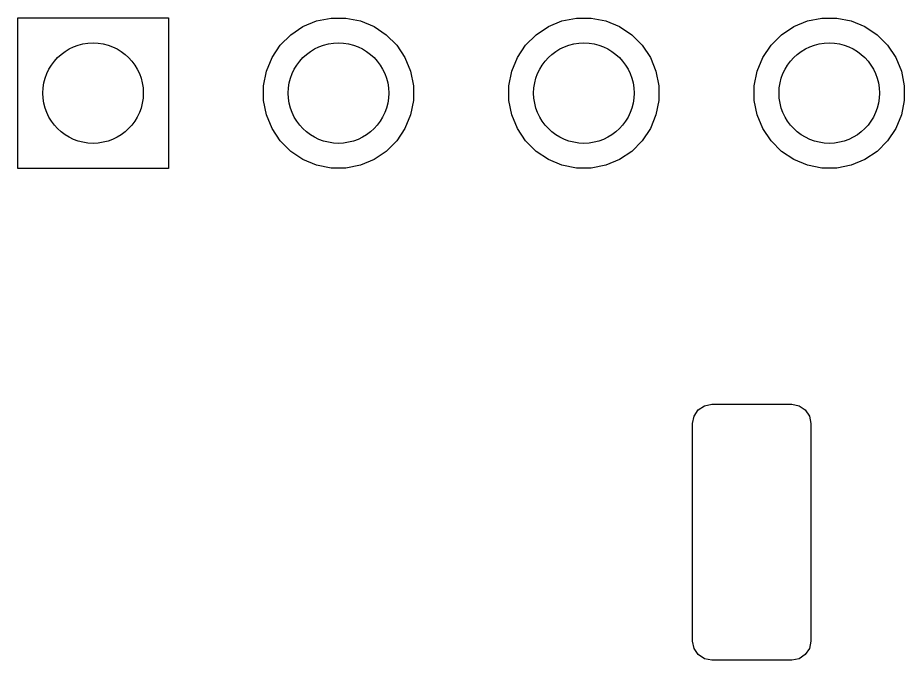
# Model space of a CAD drawing. Header units: inches. Extents: x 4.52 to 7.77, y -6.01 to -2.23.
# Drawn here: x 4.8657 to 5.227, y -2.4931 to -2.2313 of the extents above; entities that cross this region are included whole.
import ezdxf

# ---------------------------------------------------------------- set-up
doc = ezdxf.new("R2010")
doc.units = ezdxf.units.IN
doc.header["$MEASUREMENT"] = 0
doc.layers.add('F.Mask', color=201, linetype='CONTINUOUS', true_color=0xd864ff)

msp = doc.modelspace()

# ---------------------------------------------------------------- linework, layer by layer
at = {"layer": 'F.Mask', "linetype": 'CONTINUOUS'}
for p, q in [((4.86575, -2.29272), (4.86575, -2.2313)), ((4.86575, -2.2313), (4.92717, -2.2313)), ((4.92717, -2.2313), (4.92717, -2.29272)), ((4.98198, -2.23493), (4.98754, -2.23262)), ((4.98754, -2.23262), (4.99345, -2.23145)), ((4.99345, -2.23145), (4.99947, -2.23145)), ((4.99947, -2.23145), (5.00537, -2.23262)), ((5.00537, -2.23262), (5.01093, -2.23493)), ((5.08198, -2.23493), (5.08754, -2.23262)), ((5.08754, -2.23262), (5.09345, -2.23145)), ((5.09345, -2.23145), (5.09947, -2.23145)), ((5.09947, -2.23145), (5.10537, -2.23262)), ((5.10537, -2.23262), (5.11093, -2.23493)), ((5.18198, -2.23493), (5.18754, -2.23262)), ((5.18754, -2.23262), (5.19345, -2.23145)), ((5.19345, -2.23145), (5.19947, -2.23145)), ((5.19947, -2.23145), (5.20537, -2.23262)), ((5.20537, -2.23262), (5.21093, -2.23493)), ((4.97698, -2.23827), (4.98198, -2.23493)), ((5.01093, -2.23493), (5.01594, -2.23827)), ((5.07698, -2.23827), (5.08198, -2.23493)), ((5.11093, -2.23493), (5.11594, -2.23827)), ((5.17698, -2.23827), (5.18198, -2.23493)), ((5.21093, -2.23493), (5.21594, -2.23827)), ((4.97272, -2.24253), (4.97698, -2.23827)), ((5.01594, -2.23827), (5.02019, -2.24253)), ((5.07272, -2.24253), (5.07698, -2.23827)), ((5.11594, -2.23827), (5.12019, -2.24253)), ((5.17272, -2.24253), (5.17698, -2.23827)), ((5.21594, -2.23827), (5.22019, -2.24253)), ((4.96937, -2.24753), (4.97272, -2.24253)), ((5.02019, -2.24253), (5.02354, -2.24753)), ((5.06937, -2.24753), (5.07272, -2.24253)), ((5.12019, -2.24253), (5.12354, -2.24753)), ((5.16937, -2.24753), (5.17272, -2.24253)), ((5.22019, -2.24253), (5.22354, -2.24753)), ((4.96707, -2.25309), (4.96937, -2.24753)), ((5.02354, -2.24753), (5.02584, -2.25309)), ((5.06707, -2.25309), (5.06937, -2.24753)), ((5.12354, -2.24753), (5.12584, -2.25309)), ((5.16707, -2.25309), (5.16937, -2.24753)), ((5.22354, -2.24753), (5.22584, -2.25309)), ((4.9659, -2.259), (4.96707, -2.25309)), ((5.02584, -2.25309), (5.02702, -2.259)), ((5.0659, -2.259), (5.06707, -2.25309)), ((5.12584, -2.25309), (5.12702, -2.259)), ((5.1659, -2.259), (5.16707, -2.25309)), ((5.22584, -2.25309), (5.22702, -2.259)), ((4.9659, -2.26502), (4.9659, -2.259)), ((5.02702, -2.259), (5.02702, -2.26502)), ((5.0659, -2.26502), (5.0659, -2.259)), ((5.12702, -2.259), (5.12702, -2.26502)), ((5.1659, -2.26502), (5.1659, -2.259)), ((5.22702, -2.259), (5.22702, -2.26502)), ((4.96707, -2.27092), (4.9659, -2.26502)), ((5.02702, -2.26502), (5.02584, -2.27092)), ((5.06707, -2.27092), (5.0659, -2.26502)), ((5.12702, -2.26502), (5.12584, -2.27092)), ((5.16707, -2.27092), (5.1659, -2.26502)), ((5.22702, -2.26502), (5.22584, -2.27092)), ((4.96937, -2.27648), (4.96707, -2.27092)), ((5.02584, -2.27092), (5.02354, -2.27648)), ((5.06937, -2.27648), (5.06707, -2.27092)), ((5.12584, -2.27092), (5.12354, -2.27648)), ((5.16937, -2.27648), (5.16707, -2.27092)), ((5.22584, -2.27092), (5.22354, -2.27648)), ((4.97272, -2.28149), (4.96937, -2.27648)), ((5.02354, -2.27648), (5.02019, -2.28149)), ((5.07272, -2.28149), (5.06937, -2.27648)), ((5.12354, -2.27648), (5.12019, -2.28149)), ((5.17272, -2.28149), (5.16937, -2.27648)), ((5.22354, -2.27648), (5.22019, -2.28149)), ((4.97698, -2.28575), (4.97272, -2.28149)), ((5.02019, -2.28149), (5.01594, -2.28575)), ((5.07698, -2.28575), (5.07272, -2.28149)), ((5.12019, -2.28149), (5.11594, -2.28575)), ((5.17698, -2.28575), (5.17272, -2.28149)), ((5.22019, -2.28149), (5.21594, -2.28575)), ((4.98198, -2.28909), (4.97698, -2.28575)), ((5.01594, -2.28575), (5.01093, -2.28909)), ((5.08198, -2.28909), (5.07698, -2.28575)), ((5.11594, -2.28575), (5.11093, -2.28909)), ((5.18198, -2.28909), (5.17698, -2.28575)), ((5.21594, -2.28575), (5.21093, -2.28909)), ((4.98754, -2.29139), (4.98198, -2.28909)), ((5.01093, -2.28909), (5.00537, -2.29139)), ((5.08754, -2.29139), (5.08198, -2.28909)), ((5.11093, -2.28909), (5.10537, -2.29139)), ((5.18754, -2.29139), (5.18198, -2.28909)), ((5.21093, -2.28909), (5.20537, -2.29139)), ((4.92717, -2.29272), (4.86575, -2.29272)), ((4.99345, -2.29257), (4.98754, -2.29139)), ((4.99947, -2.29257), (4.99345, -2.29257)), ((5.00537, -2.29139), (4.99947, -2.29257)), ((5.09345, -2.29257), (5.08754, -2.29139)), ((5.09947, -2.29257), (5.09345, -2.29257)), ((5.10537, -2.29139), (5.09947, -2.29257)), ((5.19345, -2.29257), (5.18754, -2.29139)), ((5.19947, -2.29257), (5.19345, -2.29257)), ((5.20537, -2.29139), (5.19947, -2.29257)), ((5.14134, -2.39361), (5.14304, -2.39107)), ((5.14304, -2.39107), (5.14558, -2.38938)), ((5.14558, -2.38938), (5.14857, -2.38878)), ((5.14857, -2.38878), (5.18115, -2.38878)), ((5.18115, -2.38878), (5.18414, -2.38938)), ((5.18414, -2.38938), (5.18668, -2.39107)), ((5.18668, -2.39107), (5.18838, -2.39361)), ((5.14075, -2.39661), (5.14134, -2.39361)), ((5.18838, -2.39361), (5.18898, -2.39661)), ((5.14075, -2.48528), (5.14075, -2.39661)), ((5.18898, -2.39661), (5.18898, -2.48528)), ((5.14134, -2.48828), (5.14075, -2.48528)), ((5.18898, -2.48528), (5.18838, -2.48828)), ((5.14304, -2.49082), (5.14134, -2.48828)), ((5.18838, -2.48828), (5.18668, -2.49082)), ((5.14558, -2.49251), (5.14304, -2.49082)), ((5.14857, -2.49311), (5.14558, -2.49251)), ((5.18414, -2.49251), (5.18115, -2.49311)), ((5.18668, -2.49082), (5.18414, -2.49251)), ((5.18115, -2.49311), (5.14857, -2.49311))]:
    msp.add_line(p, q, dxfattribs=at)
at = {"layer": 'F.Mask'}
for centre in [(4.89646, -2.26201), (4.89646, -2.26201), (4.99646, -2.26201), (4.99646, -2.26201), (5.09646, -2.26201), (5.09646, -2.26201), (5.19646, -2.26201), (5.19646, -2.26201)]:
    msp.add_circle(centre, 0.02047, dxfattribs=at)

doc.saveas('drawing.dxf')
